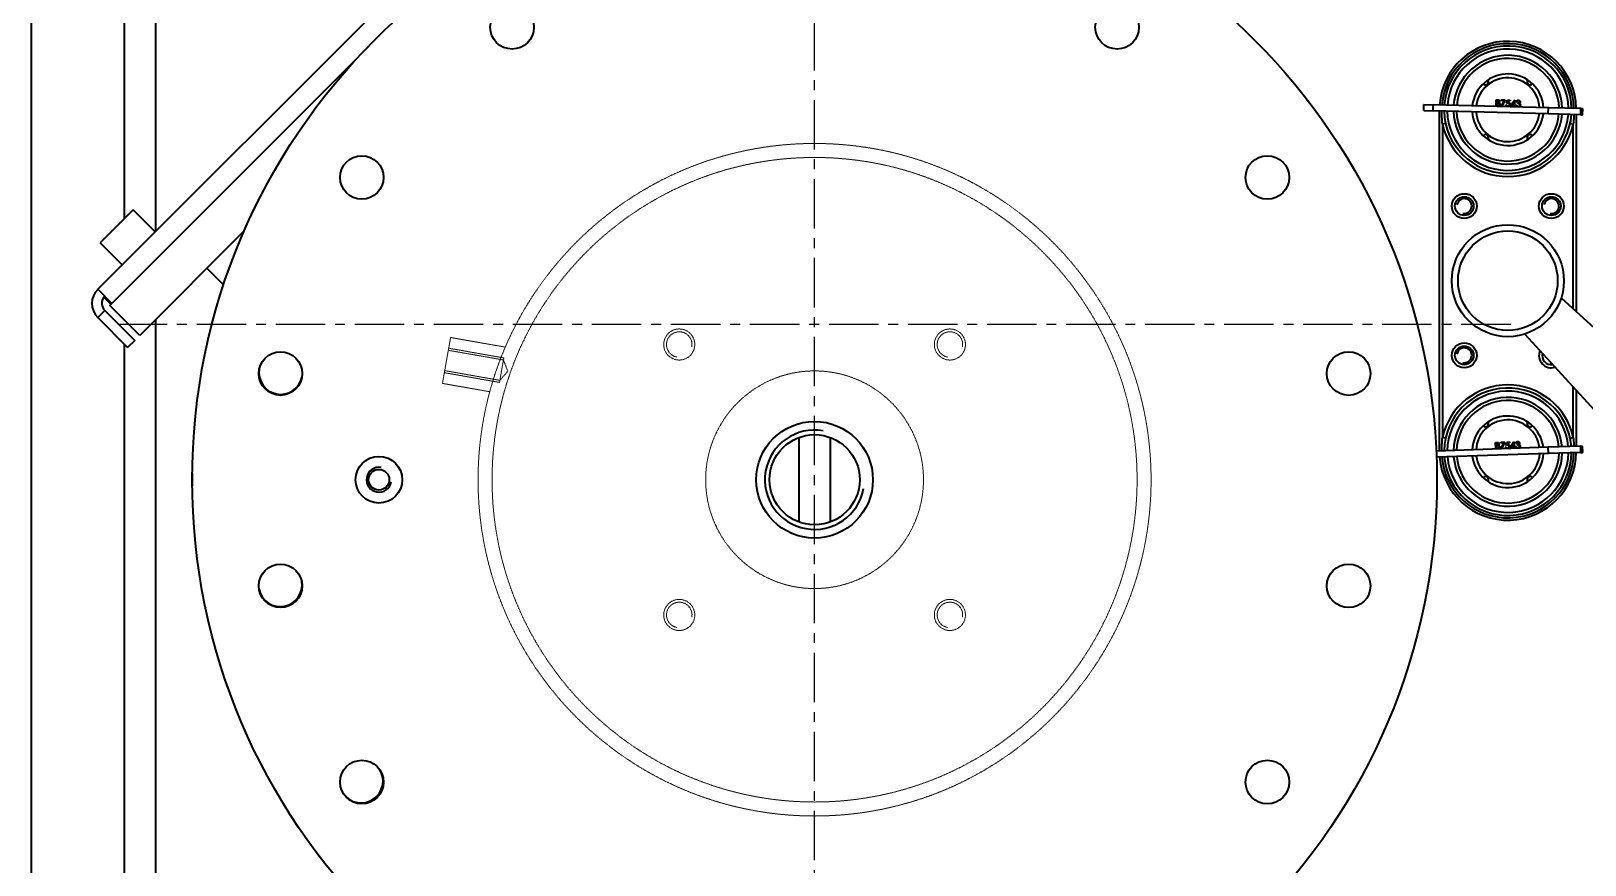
# Model space of a CAD drawing. Header units: millimetres. Extents: x 9486 to 14955, y -5687 to 1872.
# Drawn here: x 9968.2 to 10467.5, y -4843.7 to -4575.5 of the extents above; entities that cross this region are included whole.
import ezdxf

# ---------------------------------------------------------------- set-up
doc = ezdxf.new("R2010")
doc.units = ezdxf.units.MM
doc.linetypes.add('CENTER', pattern=[50.8, 31.75, -6.35, 6.35, -6.35])
doc.linetypes.add('DASHED', pattern=[0.2067, 0.1654, -0.0413])
for name, color, linetype, lineweight in [('가려진 것(ISO)', 2, 'DASHED', 18), ('가시적인 것(ISO)', 3, 'Continuous', 40), ('가시적인 좁은 것(ISO)', 3, 'Continuous', 35)]:
    doc.layers.add(name, color=color, linetype=linetype, lineweight=lineweight)

# ---------------------------------------------------------------- blocks, each defined once
blk = doc.blocks.new('A$C1B500327')
at = {"layer": '가려진 것(ISO)'}
for p, q in [((-2, 108.15), (0, 108.15)), ((0, 108.15), (2, 108.15)), ((-116.98, 45.75), (-119.59, 30.98)), ((-116.98, 45.75), (-99.39, 42.65)), ((-99.98, 38.51), (-117.71, 41.64)), ((-99.86, 39.18), (-117.59, 42.3)), ((-101.14, 31.96), (-118.86, 35.09)), ((-99.86, 39.18), (-101.25, 31.3)), ((-98.59, 34.89), (-99.98, 38.51)), ((-119.59, 30.98), (-104.38, 28.3)), ((-118.98, 34.42), (-101.25, 31.3)), ((-98.59, 34.89), (-101.14, 31.96)), ((199.99, 2), (200, 2)), ((200, 0), (200, 2)), ((200, -2), (200, 0)), ((200, -2), (199.99, -2))]:
    blk.add_line(p, q, dxfattribs=at)
for centre, radius in [((0, 0), 108.15), ((0, 0), 103.65), ((-43.49, 43.49), 5), ((43.49, 43.49), 5), ((0, 0), 35), ((-43.49, -43.49), 5), ((43.49, -43.49), 5)]:
    blk.add_circle(centre, radius, dxfattribs=at)
for centre in [(-43.49, 43.49), (43.49, 43.49), (-43.49, -43.49), (43.49, -43.49)]:
    blk.add_arc(centre, 4.1, 350, 260, dxfattribs=at)
at = {"layer": '가시적인 것(ISO)'}
for p, q in [((-230.38, 61.24), (-61.24, 230.38)), ((195.78, 118.7), (195.84, 120.7)), ((195.84, 120.7), (198.83, 120.62)), ((235.82, 119.66), (198.83, 120.62)), ((219, 120.1), (219.06, 122.22)), ((219.06, 122.22), (219.47, 122.2)), ((219.22, 121.1), (219.2, 120.31)), ((219.2, 120.31), (219.47, 120.3)), ((219.24, 121.99), (219.22, 121.31)), ((219.22, 121.31), (219.35, 121.31)), ((219.34, 121.09), (219.22, 121.1)), ((219.5, 121.99), (219.24, 121.99)), ((220.66, 120.09), (221.66, 121.93)), ((220.72, 120.05), (220.66, 120.09)), ((220.68, 121.96), (220.68, 122.17)), ((220.68, 122.17), (221.99, 122.14)), ((221.66, 121.93), (220.68, 121.96)), ((221.99, 122.14), (220.85, 120.05)), ((222.16, 120.56), (222.35, 120.55)), ((222.39, 121.07), (222.64, 122.12)), ((222.64, 122.12), (223.5, 122.1)), ((222.78, 121.9), (222.65, 121.35)), ((223.5, 121.88), (222.78, 121.9)), ((223.5, 122.1), (223.5, 121.88)), ((223.76, 120.46), (224.96, 122.12)), ((224.76, 120.44), (223.76, 120.46)), ((224.79, 121.57), (224.14, 120.67)), ((224.14, 120.67), (224.77, 120.65)), ((224.75, 119.95), (224.76, 120.44)), ((224.77, 120.65), (224.79, 121.57)), ((224.95, 120.43), (224.94, 119.94)), ((225.2, 120.43), (224.95, 120.43)), ((224.96, 122.12), (225, 122.11)), ((225, 122.11), (224.96, 120.65)), ((224.96, 120.65), (225.2, 120.64)), ((225.2, 120.64), (225.2, 120.43)), ((225.39, 120.5), (225.58, 120.5)), ((225.69, 121.55), (225.5, 121.56)), ((226, 120.98), (226.01, 121.19)), ((195.78, 118.7), (198.78, 118.62)), ((235.77, 117.66), (198.78, 118.62)), ((200.8, 9.26), (200.8, 118.57)), ((235.77, 117.66), (235.82, 119.66)), ((246.24, 117.39), (235.77, 117.66)), ((246.3, 119.39), (235.82, 119.66)), ((244.8, 117.43), (244.8, 54.09)), ((246.24, 117.39), (246.83, 117.37)), ((246.3, 119.39), (246.88, 119.37)), ((246.83, 117.37), (246.88, 119.37)), ((-218.99, 86.76), (-229.6, 76.16)), ((-211.92, 79.69), (-218.99, 86.76)), ((-183.28, 80.04), (-216.9, 46.43)), ((-222.53, 69.08), (-229.6, 76.16)), ((-195.3, 68.02), (-189.93, 62.65)), ((-230.38, 61.24), (-225.85, 56.71)), ((-228.4, 58.69), (-228.11, 58.97)), ((-226.27, 56.57), (-228.4, 58.69)), ((-226.51, 56.05), (-225.85, 56.71)), ((-216.9, 46.43), (-226.51, 56.05)), ((-226.27, 56.57), (-225.99, 56.85)), ((-226.27, 56.57), (-225.99, 56.85)), ((-226.27, 56.57), (-226.13, 56.43)), ((239.94, 58.51), (296, 7.42)), ((-228.11, 54.45), (-230.38, 52.18)), ((-230.38, 52.18), (-220.76, 42.57)), ((-228.11, 54.45), (-218.5, 44.83)), ((228.29, 46.86), (279.38, -9.2)), ((-218.5, 44.83), (-220.76, 42.57)), ((244.8, 28.74), (244.8, 10.75)), ((-5, -13.61), (-5, 13.61)), ((5, 13.61), (5, -13.61)), ((235.76, 10.44), (199.79, 9.22)), ((218.87, 11.99), (219.28, 12)), ((218.94, 9.87), (218.87, 11.99)), ((219.33, 11.78), (219.07, 11.77)), ((219.07, 11.77), (219.09, 11.1)), ((219.09, 11.1), (219.22, 11.1)), ((219.22, 10.88), (219.1, 10.88)), ((219.1, 10.88), (219.12, 10.09)), ((219.12, 10.09), (219.39, 10.1)), ((220.5, 12.04), (221.8, 12.08)), ((220.51, 11.82), (220.5, 12.04)), ((221.49, 11.86), (220.51, 11.82)), ((220.59, 9.96), (221.49, 11.86)), ((221.8, 12.08), (220.79, 9.93)), ((222.07, 10.52), (222.26, 10.53)), ((222.27, 11.04), (222.45, 12.11)), ((222.45, 12.11), (223.32, 12.14)), ((222.61, 11.89), (222.51, 11.33)), ((223.33, 11.92), (222.61, 11.89)), ((223.32, 12.14), (223.33, 11.92)), ((223.67, 10.52), (224.77, 12.24)), ((224.68, 10.55), (223.67, 10.52)), ((224.64, 11.69), (224.04, 10.75)), ((224.04, 10.75), (224.67, 10.77)), ((224.67, 10.77), (224.64, 11.69)), ((224.69, 10.06), (224.68, 10.55)), ((224.77, 12.24), (224.81, 12.24)), ((224.81, 12.24), (224.86, 10.78)), ((224.86, 10.78), (225.1, 10.78)), ((225.11, 10.57), (224.87, 10.56)), ((224.87, 10.56), (224.88, 10.07)), ((225.1, 10.78), (225.11, 10.57)), ((225.3, 10.66), (225.49, 10.66)), ((225.53, 11.72), (225.34, 11.72)), ((225.88, 11.16), (225.87, 11.38)), ((246.23, 10.79), (235.76, 10.44)), ((235.83, 8.44), (235.76, 10.44)), ((246.23, 10.79), (246.82, 10.81)), ((246.88, 8.81), (246.82, 10.81)), ((235.83, 8.44), (199.87, 7.22)), ((220.66, 9.93), (220.59, 9.96)), ((246.3, 8.8), (235.83, 8.44)), ((246.3, 8.8), (246.88, 8.81)), ((-200, 2), (-199.99, 2)), ((-200, 2), (-200, 0)), ((-200, 0), (-200, -2)), ((-199.99, -2), (-200, -2))]:
    blk.add_line(p, q, dxfattribs=at)
for centre, radius in [((0, 0), 200), ((-97.22, 145.51), 7), ((97.22, 145.51), 7), ((-145.51, 97.22), 7), ((145.51, 97.22), 7), ((208.8, 88), 4), ((208.8, 88), 3), ((236.8, 88), 4), ((236.8, 88), 3), ((222.8, 64), 18), ((-171.64, 34.14), 7), ((171.64, 34.14), 7), ((208.8, 40), 4), ((208.8, 40), 3), ((0, 0), 18.75), ((0, 0), 14.5), ((-140, 0), 7.5), ((-140, 0), 3.32), ((-171.64, -34.14), 7), ((171.64, -34.14), 7), ((-145.51, -97.22), 7), ((145.51, -97.22), 7)]:
    blk.add_circle(centre, radius, dxfattribs=at)
for centre, radius, start, end in [((222.8, 119), 22, 1.1155, 175.905), ((222.8, 119), 20.5, 1.3063, 175.7143), ((222.8, 119), 17.5, 1.7861, 175.2345), ((222.8, 119), 11.5, 3.4988, 173.5218), ((222.8, 119), 10.25, 4.109, 172.9116), ((215.63, 127.99), 1, 221.0829, 36.0991), ((229.97, 127.99), 1, 143.9009, 318.9171), ((222.8, 119), 20.5, 181.3063, 355.7143), ((222.8, 119), 17.5, 181.7861, 355.2345), ((222.8, 119), 11.5, 183.4988, 353.5218), ((222.8, 119), 10.25, 184.109, 352.9116), ((215.63, 110.01), 1, 323.9009, 138.9171), ((229.97, 110.01), 1, 41.0829, 216.0991), ((-225.85, 56.71), 6.4, 135, 225), ((-225.85, 56.71), 3.2, 142.1808, 225), ((236.8, 40), 4, 157.0787, 287.609), ((236.8, 40), 3, 166.2541, 278.4336), ((-171.57, 34.46), 7, 170.0369, 347.3559), ((222.8, 9), 20.5, 4.7354, 179.1434), ((222.8, 9), 17.5, 5.2152, 178.6636), ((222.8, 9), 11.5, 6.928, 176.9509), ((222.8, 9), 10.25, 7.5382, 176.3407), ((215.63, 17.99), 1, 221.0829, 36.0991), ((229.97, 17.99), 1, 143.9009, 318.9171), ((222.8, 9), 22, 184.5447, 359.3342), ((222.8, 9), 20.5, 184.7354, 359.1434), ((222.8, 9), 17.5, 185.2152, 358.6636), ((222.8, 9), 11.5, 186.928, 356.9509), ((222.8, 9), 10.25, 187.5382, 356.3407), ((215.63, 0.01), 1, 323.9009, 138.9171), ((229.97, 0.01), 1, 41.0829, 216.0991), ((-171.7, -33.82), 7, 192.5369, 9.8559), ((-145.69, -96.95), 7, 215.0369, 32.3559)]:
    blk.add_arc(centre, radius, start, end, dxfattribs=at)
for points, knots in [([(219.74, 121.06), (219.73, 121.06), (219.71, 121.07), (219.67, 121.07), (219.63, 121.08), (219.58, 121.08), (219.53, 121.09), (219.47, 121.09), (219.41, 121.09), (219.37, 121.09), (219.34, 121.09)], [0, 0, 0, 0, 0.079306, 0.171953, 0.277057, 0.394731, 0.526177, 0.671345, 0.829285, 1, 1, 1, 1]), ([(219.35, 121.31), (219.37, 121.31), (219.4, 121.31), (219.46, 121.31), (219.51, 121.31), (219.55, 121.32), (219.59, 121.32), (219.63, 121.33), (219.66, 121.33), (219.7, 121.35), (219.74, 121.36), (219.79, 121.39), (219.83, 121.43), (219.87, 121.47), (219.9, 121.51), (219.92, 121.56), (219.93, 121.61), (219.94, 121.65), (219.94, 121.66)], [0, 0, 0, 0, 0.072301, 0.1397, 0.202289, 0.2606, 0.31319, 0.361739, 0.405706, 0.44554, 0.518832, 0.589778, 0.658867, 0.72843, 0.797283, 0.864815, 0.931364, 1, 1, 1, 1]), ([(219.47, 122.2), (219.49, 122.2), (219.53, 122.2), (219.59, 122.2), (219.64, 122.19), (219.69, 122.18), (219.73, 122.17), (219.78, 122.16), (219.82, 122.15), (219.86, 122.13), (219.91, 122.1), (219.97, 122.06), (220.02, 122), (220.06, 121.94), (220.09, 121.88), (220.11, 121.81), (220.13, 121.74), (220.13, 121.69), (220.13, 121.66)], [0, 0, 0, 0, 0.062594, 0.121323, 0.17668, 0.228365, 0.276868, 0.321879, 0.364099, 0.403356, 0.477968, 0.550535, 0.623584, 0.698175, 0.773354, 0.847281, 0.922818, 1, 1, 1, 1]), ([(219.47, 120.3), (219.49, 120.3), (219.52, 120.3), (219.58, 120.3), (219.63, 120.31), (219.67, 120.31), (219.72, 120.31), (219.75, 120.32), (219.79, 120.33), (219.83, 120.34), (219.87, 120.36), (219.92, 120.39), (219.97, 120.43), (220, 120.47), (220.03, 120.52), (220.06, 120.57), (220.07, 120.62), (220.07, 120.65), (220.07, 120.67)], [0, 0, 0, 0, 0.072502, 0.139739, 0.201795, 0.259822, 0.312206, 0.360773, 0.40454, 0.443698, 0.516841, 0.587874, 0.657965, 0.728969, 0.799308, 0.866636, 0.933116, 1, 1, 1, 1]), ([(219.94, 121.66), (219.94, 121.68), (219.94, 121.7), (219.93, 121.73), (219.93, 121.76), (219.91, 121.79), (219.9, 121.82), (219.88, 121.85), (219.86, 121.87), (219.84, 121.9), (219.81, 121.92), (219.78, 121.93), (219.74, 121.95), (219.7, 121.96), (219.65, 121.97), (219.61, 121.98), (219.55, 121.98), (219.52, 121.99), (219.5, 121.99)], [0, 0, 0, 0, 0.057003, 0.111818, 0.164402, 0.21587, 0.266841, 0.317479, 0.369902, 0.4234, 0.479718, 0.539241, 0.602431, 0.67103, 0.744485, 0.823454, 0.90874, 1, 1, 1, 1]), ([(220.26, 120.67), (220.26, 120.65), (220.26, 120.61), (220.25, 120.55), (220.24, 120.49), (220.21, 120.44), (220.19, 120.38), (220.15, 120.33), (220.11, 120.29), (220.07, 120.24), (220.02, 120.21), (219.97, 120.17), (219.91, 120.14), (219.85, 120.12), (219.79, 120.1), (219.72, 120.09), (219.65, 120.08), (219.6, 120.08), (219.57, 120.08)], [0, 0, 0, 0, 0.06116, 0.120335, 0.17818, 0.235235, 0.292683, 0.351186, 0.410457, 0.47172, 0.533761, 0.595739, 0.657888, 0.721295, 0.786823, 0.854686, 0.925478, 1, 1, 1, 1]), ([(220.07, 120.67), (220.07, 120.68), (220.07, 120.71), (220.07, 120.74), (220.06, 120.77), (220.06, 120.8), (220.04, 120.83), (220.03, 120.86), (220.01, 120.89), (219.98, 120.92), (219.94, 120.96), (219.88, 121), (219.81, 121.04), (219.76, 121.05), (219.74, 121.06)], [0, 0, 0, 0, 0.060287, 0.119602, 0.177503, 0.235143, 0.292133, 0.350871, 0.410098, 0.470732, 0.594829, 0.722579, 0.856691, 1, 1, 1, 1]), ([(220.13, 121.66), (220.13, 121.64), (220.12, 121.59), (220.11, 121.53), (220.09, 121.46), (220.06, 121.4), (220.02, 121.35), (219.98, 121.3), (219.93, 121.25), (219.89, 121.23), (219.87, 121.22)], [0, 0, 0, 0, 0.130569, 0.256581, 0.380552, 0.503623, 0.625739, 0.747549, 0.871766, 1, 1, 1, 1]), ([(219.87, 121.22), (219.9, 121.21), (219.94, 121.19), (220, 121.16), (220.06, 121.12), (220.1, 121.08), (220.14, 121.04), (220.17, 121), (220.2, 120.95), (220.23, 120.9), (220.24, 120.84), (220.26, 120.79), (220.26, 120.73), (220.26, 120.69), (220.26, 120.67)], [0, 0, 0, 0, 0.106057, 0.202914, 0.2903, 0.370223, 0.446384, 0.521397, 0.598291, 0.676142, 0.755529, 0.834887, 0.916646, 1, 1, 1, 1]), ([(222.53, 120.01), (222.52, 120.01), (222.49, 120.02), (222.45, 120.05), (222.41, 120.08), (222.36, 120.12), (222.32, 120.17), (222.28, 120.21), (222.25, 120.26), (222.22, 120.32), (222.2, 120.37), (222.18, 120.43), (222.17, 120.5), (222.16, 120.54), (222.16, 120.56)], [0.2851124, 0.2851124, 0.2851124, 0.2851124, 0.3106372, 0.3707664, 0.4316147, 0.493523, 0.5558835, 0.6173424, 0.678668, 0.7407114, 0.8029854, 0.8668026, 0.9323472, 1, 1, 1, 1]), ([(222.35, 120.55), (222.36, 120.53), (222.36, 120.5), (222.38, 120.44), (222.41, 120.39), (222.43, 120.35), (222.47, 120.31), (222.5, 120.27), (222.55, 120.24), (222.59, 120.22), (222.65, 120.19), (222.7, 120.18), (222.75, 120.17), (222.79, 120.16), (222.81, 120.16)], [0, 0, 0, 0, 0.094687, 0.181994, 0.264377, 0.34218, 0.418618, 0.496509, 0.577369, 0.661511, 0.746733, 0.831258, 0.915206, 1, 1, 1, 1]), ([(222.86, 121.17), (222.84, 121.17), (222.81, 121.17), (222.76, 121.16), (222.7, 121.16), (222.65, 121.14), (222.59, 121.13), (222.52, 121.11), (222.46, 121.09), (222.41, 121.08), (222.39, 121.07)], [0, 0, 0, 0, 0.102203, 0.211023, 0.3251, 0.446502, 0.573788, 0.708901, 0.850358, 1, 1, 1, 1]), ([(222.65, 121.35), (222.67, 121.35), (222.72, 121.36), (222.78, 121.38), (222.84, 121.38), (222.88, 121.38), (222.9, 121.38)], [0, 0, 0, 0, 0.275068, 0.532901, 0.773973, 1, 1, 1, 1]), ([(222.81, 120.16), (222.83, 120.16), (222.86, 120.16), (222.92, 120.17), (222.97, 120.18), (223.01, 120.2), (223.06, 120.22), (223.11, 120.24), (223.15, 120.27), (223.19, 120.31), (223.23, 120.34), (223.26, 120.39), (223.29, 120.43), (223.32, 120.48), (223.33, 120.52), (223.35, 120.58), (223.36, 120.63), (223.36, 120.67), (223.36, 120.69)], [0, 0, 0, 0, 0.064207, 0.126425, 0.18768, 0.248216, 0.308305, 0.369661, 0.431699, 0.495947, 0.559758, 0.622295, 0.683911, 0.745092, 0.80674, 0.869087, 0.93329, 1, 1, 1, 1]), ([(223.36, 120.69), (223.36, 120.7), (223.36, 120.74), (223.35, 120.78), (223.34, 120.83), (223.33, 120.87), (223.31, 120.92), (223.29, 120.96), (223.26, 120.99), (223.23, 121.03), (223.19, 121.06), (223.16, 121.09), (223.11, 121.11), (223.07, 121.13), (223.02, 121.14), (222.97, 121.16), (222.92, 121.16), (222.88, 121.17), (222.86, 121.17)], [0, 0, 0, 0, 0.065351, 0.127916, 0.18836, 0.247216, 0.30563, 0.36377, 0.422661, 0.482687, 0.5433, 0.604118, 0.664965, 0.727413, 0.791468, 0.858055, 0.927037, 1, 1, 1, 1]), ([(222.9, 121.38), (222.93, 121.38), (222.97, 121.38), (223.04, 121.37), (223.1, 121.35), (223.16, 121.33), (223.22, 121.3), (223.28, 121.26), (223.33, 121.22), (223.37, 121.18), (223.42, 121.12), (223.45, 121.07), (223.49, 121.01), (223.51, 120.95), (223.53, 120.89), (223.54, 120.82), (223.55, 120.75), (223.55, 120.7), (223.55, 120.67)], [0, 0, 0, 0, 0.065808, 0.129394, 0.190894, 0.251281, 0.310815, 0.370371, 0.430768, 0.492881, 0.555104, 0.616067, 0.677256, 0.73826, 0.800762, 0.864778, 0.931045, 1, 1, 1, 1]), ([(223.55, 120.67), (223.55, 120.66), (223.55, 120.62), (223.54, 120.57), (223.53, 120.52), (223.52, 120.47), (223.51, 120.43), (223.49, 120.38), (223.47, 120.33), (223.44, 120.29), (223.42, 120.25), (223.39, 120.21), (223.36, 120.17), (223.33, 120.14), (223.29, 120.11), (223.25, 120.08), (223.22, 120.05), (223.17, 120.03), (223.13, 120.01), (223.11, 120), (223.09, 119.99)], [0, 0, 0, 0, 0.0440145, 0.0874341, 0.1301184, 0.1725537, 0.2145548, 0.2562981, 0.2984382, 0.340849, 0.3827152, 0.423924, 0.4642462, 0.5040737, 0.5438619, 0.5835667, 0.6230943, 0.6632291, 0.7035513, 0.7399994, 0.7399994, 0.7399994, 0.7399994]), ([(225.79, 119.92), (225.78, 119.93), (225.76, 119.94), (225.72, 119.96), (225.67, 119.99), (225.62, 120.03), (225.58, 120.07), (225.54, 120.12), (225.5, 120.17), (225.47, 120.23), (225.44, 120.29), (225.42, 120.36), (225.4, 120.43), (225.4, 120.48), (225.39, 120.5)], [0.2898514, 0.2898514, 0.2898514, 0.2898514, 0.3085484, 0.366398, 0.4245422, 0.48317, 0.5422434, 0.6017394, 0.662506, 0.7248555, 0.7891278, 0.8563464, 0.9262952, 1, 1, 1, 1]), ([(225.5, 121.56), (225.51, 121.58), (225.52, 121.62), (225.54, 121.68), (225.56, 121.74), (225.59, 121.79), (225.62, 121.84), (225.66, 121.88), (225.7, 121.92), (225.74, 121.96), (225.78, 121.99), (225.83, 122.01), (225.88, 122.04), (225.93, 122.06), (225.98, 122.07), (226.03, 122.08), (226.09, 122.09), (226.12, 122.09), (226.14, 122.09)], [0, 0, 0, 0, 0.072625, 0.141977, 0.208985, 0.273957, 0.336889, 0.398745, 0.460116, 0.520825, 0.580994, 0.640152, 0.698622, 0.757271, 0.816427, 0.876254, 0.937165, 1, 1, 1, 1]), ([(225.58, 120.5), (225.59, 120.48), (225.59, 120.45), (225.61, 120.4), (225.63, 120.36), (225.65, 120.32), (225.67, 120.29), (225.69, 120.26), (225.71, 120.23), (225.73, 120.21), (225.74, 120.2)], [0, 0, 0, 0, 0.14977, 0.291316, 0.425966, 0.55216, 0.671527, 0.786122, 0.895325, 1, 1, 1, 1]), ([(226.14, 121.87), (226.12, 121.87), (226.07, 121.87), (226, 121.85), (225.94, 121.83), (225.89, 121.81), (225.85, 121.78), (225.83, 121.76), (225.8, 121.73), (225.78, 121.7), (225.75, 121.67), (225.73, 121.63), (225.71, 121.6), (225.7, 121.57), (225.69, 121.55)], [0, 0, 0, 0, 0.122712, 0.239685, 0.351816, 0.463766, 0.520818, 0.579448, 0.640604, 0.705298, 0.773634, 0.844669, 0.920057, 1, 1, 1, 1]), ([(225.74, 120.2), (225.75, 120.19), (225.77, 120.17), (225.81, 120.15), (225.85, 120.13), (225.89, 120.11), (225.94, 120.1), (225.99, 120.09), (226.04, 120.08), (226.07, 120.08), (226.09, 120.08)], [0, 0, 0, 0, 0.1182713, 0.2361775, 0.3556629, 0.4759042, 0.6001273, 0.7286081, 0.8613135, 1, 1, 1, 1]), ([(226.64, 120.51), (226.64, 120.53), (226.64, 120.57), (226.63, 120.63), (226.6, 120.68), (226.57, 120.74), (226.53, 120.79), (226.49, 120.83), (226.44, 120.87), (226.39, 120.9), (226.35, 120.91), (226.31, 120.93), (226.27, 120.94), (226.22, 120.95), (226.17, 120.96), (226.12, 120.96), (226.06, 120.97), (226.02, 120.97), (226, 120.98)], [0, 0, 0, 0, 0.0669092, 0.1334854, 0.2010351, 0.2712343, 0.34288, 0.4138361, 0.4859766, 0.5602296, 0.5998842, 0.6440548, 0.6918919, 0.7446875, 0.8014918, 0.8628577, 0.9293284, 1, 1, 1, 1]), ([(226.01, 121.19), (226.03, 121.19), (226.08, 121.19), (226.16, 121.2), (226.23, 121.21), (226.3, 121.23), (226.36, 121.26), (226.41, 121.29), (226.46, 121.32), (226.49, 121.36), (226.52, 121.4), (226.54, 121.44), (226.55, 121.48), (226.56, 121.51), (226.56, 121.53)], [0, 0, 0, 0, 0.110166, 0.215787, 0.318027, 0.417574, 0.51165, 0.596162, 0.672935, 0.74367, 0.810677, 0.874059, 0.936696, 1, 1, 1, 1]), ([(226.09, 120.08), (226.11, 120.08), (226.15, 120.08), (226.2, 120.08), (226.26, 120.09), (226.31, 120.1), (226.36, 120.12), (226.4, 120.14), (226.44, 120.17), (226.48, 120.2), (226.52, 120.23), (226.55, 120.27), (226.58, 120.31), (226.6, 120.34), (226.62, 120.38), (226.63, 120.42), (226.64, 120.47), (226.64, 120.5), (226.64, 120.51)], [0, 0, 0, 0, 0.076072, 0.148752, 0.218403, 0.28576, 0.350598, 0.414964, 0.478069, 0.541761, 0.60435, 0.664075, 0.721464, 0.777587, 0.832644, 0.887844, 0.94346, 1, 1, 1, 1]), ([(226.14, 122.09), (226.17, 122.08), (226.23, 122.08), (226.31, 122.06), (226.38, 122.04), (226.46, 122), (226.52, 121.96), (226.58, 121.91), (226.63, 121.85), (226.68, 121.79), (226.71, 121.73), (226.73, 121.66), (226.75, 121.59), (226.75, 121.54), (226.75, 121.52)], [0, 0, 0, 0, 0.0902542, 0.1785398, 0.266093, 0.354631, 0.4418862, 0.5257469, 0.6081136, 0.6901973, 0.7708215, 0.8483262, 0.9240117, 1, 1, 1, 1]), ([(226.56, 121.53), (226.56, 121.54), (226.56, 121.56), (226.55, 121.59), (226.54, 121.62), (226.53, 121.65), (226.51, 121.68), (226.49, 121.71), (226.47, 121.74), (226.44, 121.76), (226.41, 121.79), (226.38, 121.81), (226.35, 121.82), (226.31, 121.84), (226.27, 121.85), (226.23, 121.86), (226.19, 121.87), (226.16, 121.87), (226.14, 121.87)], [0, 0, 0, 0, 0.055275, 0.109966, 0.163247, 0.218076, 0.273301, 0.330909, 0.390995, 0.454176, 0.518862, 0.583311, 0.648517, 0.715031, 0.782502, 0.852323, 0.924928, 1, 1, 1, 1]), ([(226.83, 120.52), (226.83, 120.49), (226.82, 120.44), (226.8, 120.35), (226.77, 120.26), (226.73, 120.18), (226.67, 120.11), (226.61, 120.04), (226.54, 119.99), (226.46, 119.94), (226.41, 119.92), (226.38, 119.91)], [0, 0, 0, 0, 0.0796483, 0.1589217, 0.2396195, 0.3226094, 0.4060346, 0.4876021, 0.5696846, 0.6530361, 0.7268773, 0.7268773, 0.7268773, 0.7268773]), ([(226.75, 121.52), (226.75, 121.5), (226.74, 121.45), (226.73, 121.39), (226.71, 121.33), (226.68, 121.27), (226.64, 121.22), (226.6, 121.17), (226.55, 121.13), (226.51, 121.1), (226.49, 121.09)], [0, 0, 0, 0, 0.128068, 0.250608, 0.37063, 0.490072, 0.610375, 0.734313, 0.863217, 1, 1, 1, 1]), ([(226.49, 121.09), (226.51, 121.08), (226.56, 121.06), (226.61, 121.01), (226.67, 120.96), (226.7, 120.92), (226.71, 120.9)], [0, 0, 0, 0, 0.25388, 0.503009, 0.750291, 1, 1, 1, 1]), ([(226.71, 120.9), (226.72, 120.89), (226.74, 120.86), (226.77, 120.82), (226.79, 120.77), (226.8, 120.72), (226.82, 120.68), (226.83, 120.63), (226.83, 120.58), (226.83, 120.54), (226.83, 120.52)], [0, 0, 0, 0, 0.128136, 0.254173, 0.378112, 0.501712, 0.623986, 0.747096, 0.872875, 1, 1, 1, 1]), ([(219.22, 11.1), (219.24, 11.1), (219.27, 11.1), (219.32, 11.11), (219.37, 11.11), (219.42, 11.12), (219.46, 11.12), (219.49, 11.13), (219.53, 11.14), (219.57, 11.16), (219.61, 11.18), (219.65, 11.21), (219.69, 11.25), (219.73, 11.29), (219.75, 11.33), (219.77, 11.38), (219.78, 11.43), (219.78, 11.47), (219.78, 11.49)], [0, 0, 0, 0, 0.072301, 0.1397, 0.202289, 0.2606, 0.31319, 0.361739, 0.405706, 0.44554, 0.518832, 0.589778, 0.658867, 0.72843, 0.797283, 0.864815, 0.931364, 1, 1, 1, 1]), ([(219.62, 10.87), (219.61, 10.87), (219.59, 10.88), (219.55, 10.88), (219.51, 10.88), (219.46, 10.89), (219.41, 10.89), (219.35, 10.89), (219.29, 10.89), (219.25, 10.88), (219.22, 10.88)], [0, 0, 0, 0, 0.079306, 0.171953, 0.277057, 0.394731, 0.526177, 0.671345, 0.829285, 1, 1, 1, 1]), ([(219.28, 12), (219.3, 12), (219.34, 12), (219.4, 12), (219.45, 12), (219.5, 11.99), (219.55, 11.99), (219.59, 11.98), (219.63, 11.97), (219.68, 11.95), (219.73, 11.92), (219.79, 11.88), (219.84, 11.83), (219.89, 11.77), (219.92, 11.71), (219.95, 11.64), (219.97, 11.57), (219.97, 11.52), (219.97, 11.5)], [0, 0, 0, 0, 0.062594, 0.121323, 0.17668, 0.228365, 0.276868, 0.321879, 0.364099, 0.403356, 0.477968, 0.550535, 0.623584, 0.698175, 0.773354, 0.847281, 0.922818, 1, 1, 1, 1]), ([(219.78, 11.49), (219.78, 11.5), (219.78, 11.52), (219.77, 11.56), (219.77, 11.59), (219.75, 11.62), (219.74, 11.64), (219.72, 11.67), (219.69, 11.69), (219.67, 11.71), (219.64, 11.73), (219.61, 11.75), (219.57, 11.76), (219.53, 11.77), (219.48, 11.78), (219.43, 11.78), (219.38, 11.78), (219.34, 11.78), (219.33, 11.78)], [0, 0, 0, 0, 0.057003, 0.111818, 0.164402, 0.21587, 0.266841, 0.317479, 0.369902, 0.4234, 0.479718, 0.539241, 0.602431, 0.67103, 0.744485, 0.823454, 0.90874, 1, 1, 1, 1]), ([(219.39, 10.1), (219.41, 10.1), (219.45, 10.11), (219.51, 10.11), (219.56, 10.11), (219.6, 10.12), (219.64, 10.13), (219.68, 10.14), (219.71, 10.15), (219.75, 10.16), (219.8, 10.18), (219.84, 10.22), (219.88, 10.26), (219.92, 10.3), (219.95, 10.35), (219.97, 10.4), (219.98, 10.45), (219.98, 10.49), (219.98, 10.51)], [0, 0, 0, 0, 0.072502, 0.139739, 0.201795, 0.259822, 0.312206, 0.360773, 0.40454, 0.443698, 0.516841, 0.587874, 0.657965, 0.728969, 0.799308, 0.866636, 0.933116, 1, 1, 1, 1]), ([(220.17, 10.51), (220.17, 10.49), (220.17, 10.45), (220.16, 10.39), (220.15, 10.33), (220.13, 10.28), (220.11, 10.23), (220.08, 10.17), (220.04, 10.13), (220, 10.08), (219.95, 10.04), (219.9, 10), (219.85, 9.97), (219.79, 9.94), (219.73, 9.92), (219.66, 9.9), (219.59, 9.89), (219.54, 9.89), (219.51, 9.89)], [0, 0, 0, 0, 0.06116, 0.120335, 0.17818, 0.235235, 0.292683, 0.351186, 0.410457, 0.47172, 0.533761, 0.595739, 0.657888, 0.721295, 0.786823, 0.854686, 0.925478, 1, 1, 1, 1]), ([(219.98, 10.51), (219.98, 10.52), (219.98, 10.54), (219.97, 10.57), (219.96, 10.6), (219.95, 10.63), (219.94, 10.66), (219.92, 10.69), (219.9, 10.72), (219.87, 10.75), (219.83, 10.79), (219.77, 10.83), (219.7, 10.85), (219.65, 10.87), (219.62, 10.87)], [0, 0, 0, 0, 0.060287, 0.119602, 0.177503, 0.235143, 0.292133, 0.350871, 0.410098, 0.470732, 0.594829, 0.722579, 0.856691, 1, 1, 1, 1]), ([(219.97, 11.5), (219.97, 11.47), (219.97, 11.43), (219.96, 11.36), (219.95, 11.3), (219.92, 11.24), (219.89, 11.18), (219.85, 11.13), (219.8, 11.08), (219.76, 11.05), (219.74, 11.04)], [0, 0, 0, 0, 0.130569, 0.256581, 0.380552, 0.503623, 0.625739, 0.747549, 0.871766, 1, 1, 1, 1]), ([(219.74, 11.04), (219.77, 11.03), (219.81, 11.02), (219.88, 10.99), (219.93, 10.95), (219.98, 10.92), (220.02, 10.88), (220.06, 10.84), (220.09, 10.79), (220.12, 10.74), (220.14, 10.69), (220.16, 10.63), (220.17, 10.57), (220.17, 10.53), (220.17, 10.51)], [0, 0, 0, 0, 0.106057, 0.202914, 0.2903, 0.370223, 0.446384, 0.521397, 0.598291, 0.676142, 0.755529, 0.834887, 0.916646, 1, 1, 1, 1]), ([(222.47, 9.99), (222.46, 9.99), (222.43, 10), (222.39, 10.03), (222.34, 10.06), (222.29, 10.09), (222.25, 10.14), (222.21, 10.18), (222.18, 10.23), (222.15, 10.28), (222.12, 10.34), (222.1, 10.39), (222.08, 10.46), (222.07, 10.5), (222.07, 10.52)], [0.2851124, 0.2851124, 0.2851124, 0.2851124, 0.3106372, 0.3707664, 0.4316147, 0.493523, 0.5558835, 0.6173424, 0.678668, 0.7407114, 0.8029854, 0.8668026, 0.9323472, 1, 1, 1, 1]), ([(222.26, 10.53), (222.26, 10.51), (222.28, 10.47), (222.3, 10.41), (222.32, 10.37), (222.35, 10.32), (222.39, 10.29), (222.43, 10.25), (222.47, 10.23), (222.52, 10.2), (222.57, 10.18), (222.63, 10.17), (222.68, 10.16), (222.72, 10.16), (222.74, 10.16)], [0, 0, 0, 0, 0.094687, 0.181994, 0.264377, 0.34218, 0.418618, 0.496509, 0.577369, 0.661511, 0.746733, 0.831258, 0.915206, 1, 1, 1, 1]), ([(222.73, 11.17), (222.72, 11.16), (222.68, 11.16), (222.63, 11.16), (222.58, 11.15), (222.52, 11.13), (222.46, 11.11), (222.4, 11.09), (222.33, 11.07), (222.29, 11.05), (222.27, 11.04)], [0, 0, 0, 0, 0.102203, 0.211023, 0.3251, 0.446502, 0.573788, 0.708901, 0.850358, 1, 1, 1, 1]), ([(222.51, 11.33), (222.53, 11.34), (222.58, 11.35), (222.64, 11.37), (222.7, 11.38), (222.74, 11.38), (222.76, 11.38)], [0, 0, 0, 0, 0.275068, 0.532901, 0.773973, 1, 1, 1, 1]), ([(223.26, 10.72), (223.26, 10.73), (223.25, 10.77), (223.25, 10.81), (223.23, 10.86), (223.22, 10.9), (223.2, 10.94), (223.17, 10.98), (223.14, 11.02), (223.11, 11.05), (223.07, 11.08), (223.03, 11.1), (222.99, 11.12), (222.94, 11.14), (222.89, 11.15), (222.84, 11.16), (222.79, 11.17), (222.75, 11.17), (222.73, 11.17)], [0, 0, 0, 0, 0.065351, 0.127916, 0.18836, 0.247216, 0.30563, 0.36377, 0.422661, 0.482687, 0.5433, 0.604118, 0.664965, 0.727413, 0.791468, 0.858055, 0.927037, 1, 1, 1, 1]), ([(222.74, 10.16), (222.76, 10.16), (222.79, 10.16), (222.84, 10.17), (222.9, 10.19), (222.94, 10.21), (222.99, 10.23), (223.03, 10.26), (223.07, 10.29), (223.11, 10.33), (223.15, 10.37), (223.18, 10.41), (223.21, 10.46), (223.23, 10.5), (223.24, 10.55), (223.25, 10.61), (223.26, 10.66), (223.26, 10.7), (223.26, 10.72)], [0, 0, 0, 0, 0.064207, 0.126425, 0.18768, 0.248216, 0.308305, 0.369661, 0.431699, 0.495947, 0.559758, 0.622295, 0.683911, 0.745092, 0.80674, 0.869087, 0.93329, 1, 1, 1, 1]), ([(222.76, 11.38), (222.78, 11.38), (222.83, 11.38), (222.9, 11.38), (222.96, 11.36), (223.02, 11.35), (223.08, 11.32), (223.14, 11.29), (223.19, 11.25), (223.24, 11.21), (223.29, 11.16), (223.33, 11.11), (223.36, 11.05), (223.39, 10.99), (223.42, 10.93), (223.43, 10.86), (223.44, 10.79), (223.45, 10.74), (223.45, 10.71)], [0, 0, 0, 0, 0.065808, 0.129394, 0.190894, 0.251281, 0.310815, 0.370371, 0.430768, 0.492881, 0.555104, 0.616067, 0.677256, 0.73826, 0.800762, 0.864778, 0.931045, 1, 1, 1, 1]), ([(223.45, 10.71), (223.45, 10.7), (223.45, 10.66), (223.45, 10.61), (223.44, 10.56), (223.43, 10.51), (223.42, 10.46), (223.4, 10.42), (223.39, 10.37), (223.36, 10.33), (223.34, 10.28), (223.32, 10.24), (223.29, 10.2), (223.26, 10.17), (223.22, 10.14), (223.19, 10.1), (223.15, 10.08), (223.11, 10.05), (223.07, 10.03), (223.05, 10.01), (223.03, 10.01)], [0, 0, 0, 0, 0.0440145, 0.0874341, 0.1301184, 0.1725537, 0.2145548, 0.2562981, 0.2984382, 0.340849, 0.3827152, 0.423924, 0.4642462, 0.5040737, 0.5438619, 0.5835667, 0.6230943, 0.6632291, 0.7035513, 0.7399994, 0.7399994, 0.7399994, 0.7399994]), ([(225.73, 10.1), (225.72, 10.1), (225.7, 10.11), (225.65, 10.13), (225.6, 10.16), (225.55, 10.2), (225.51, 10.24), (225.47, 10.28), (225.43, 10.33), (225.39, 10.39), (225.36, 10.45), (225.34, 10.51), (225.31, 10.58), (225.3, 10.63), (225.3, 10.66)], [0.2898514, 0.2898514, 0.2898514, 0.2898514, 0.3085484, 0.366398, 0.4245422, 0.48317, 0.5422434, 0.6017394, 0.662506, 0.7248555, 0.7891278, 0.8563464, 0.9262952, 1, 1, 1, 1]), ([(225.34, 11.72), (225.35, 11.74), (225.35, 11.78), (225.37, 11.84), (225.39, 11.9), (225.42, 11.95), (225.45, 12), (225.48, 12.04), (225.52, 12.09), (225.56, 12.13), (225.6, 12.16), (225.64, 12.19), (225.69, 12.22), (225.74, 12.24), (225.79, 12.25), (225.84, 12.27), (225.9, 12.28), (225.93, 12.28), (225.95, 12.28)], [0, 0, 0, 0, 0.072625, 0.141977, 0.208985, 0.273957, 0.336889, 0.398745, 0.460116, 0.520825, 0.580994, 0.640152, 0.698622, 0.757271, 0.816427, 0.876254, 0.937165, 1, 1, 1, 1]), ([(225.49, 10.66), (225.49, 10.65), (225.5, 10.61), (225.52, 10.57), (225.54, 10.53), (225.56, 10.49), (225.58, 10.46), (225.61, 10.43), (225.63, 10.4), (225.65, 10.38), (225.66, 10.37)], [0, 0, 0, 0, 0.14977, 0.291316, 0.425966, 0.55216, 0.671527, 0.786122, 0.895325, 1, 1, 1, 1]), ([(225.96, 12.06), (225.94, 12.06), (225.89, 12.06), (225.82, 12.04), (225.76, 12.02), (225.72, 11.99), (225.68, 11.96), (225.66, 11.93), (225.63, 11.91), (225.61, 11.88), (225.59, 11.84), (225.57, 11.81), (225.55, 11.77), (225.54, 11.74), (225.53, 11.72)], [0, 0, 0, 0, 0.122712, 0.239685, 0.351816, 0.463766, 0.520818, 0.579448, 0.640604, 0.705298, 0.773634, 0.844669, 0.920057, 1, 1, 1, 1]), ([(225.66, 10.37), (225.67, 10.37), (225.7, 10.35), (225.74, 10.33), (225.78, 10.31), (225.82, 10.29), (225.87, 10.28), (225.92, 10.28), (225.97, 10.27), (226, 10.27), (226.02, 10.27)], [0, 0, 0, 0, 0.1182713, 0.2361775, 0.3556629, 0.4759042, 0.6001273, 0.7286081, 0.8613135, 1, 1, 1, 1]), ([(225.87, 11.38), (225.9, 11.38), (225.95, 11.38), (226.02, 11.4), (226.09, 11.41), (226.16, 11.44), (226.22, 11.47), (226.27, 11.5), (226.31, 11.53), (226.35, 11.57), (226.37, 11.61), (226.39, 11.66), (226.4, 11.7), (226.4, 11.73), (226.4, 11.75)], [0, 0, 0, 0, 0.110166, 0.215787, 0.318027, 0.417574, 0.51165, 0.596162, 0.672935, 0.74367, 0.810677, 0.874059, 0.936696, 1, 1, 1, 1]), ([(226.54, 10.74), (226.54, 10.76), (226.54, 10.8), (226.52, 10.85), (226.5, 10.91), (226.46, 10.96), (226.42, 11.01), (226.37, 11.05), (226.32, 11.08), (226.27, 11.11), (226.23, 11.12), (226.19, 11.13), (226.15, 11.14), (226.1, 11.15), (226.05, 11.15), (226, 11.16), (225.94, 11.16), (225.9, 11.16), (225.88, 11.16)], [0, 0, 0, 0, 0.0669092, 0.1334854, 0.2010351, 0.2712343, 0.34288, 0.4138361, 0.4859766, 0.5602296, 0.5998842, 0.6440548, 0.6918919, 0.7446875, 0.8014918, 0.8628577, 0.9293284, 1, 1, 1, 1]), ([(225.95, 12.28), (225.98, 12.28), (226.04, 12.28), (226.12, 12.27), (226.19, 12.25), (226.27, 12.22), (226.34, 12.18), (226.4, 12.13), (226.46, 12.08), (226.5, 12.02), (226.54, 11.95), (226.57, 11.89), (226.58, 11.82), (226.59, 11.77), (226.59, 11.75)], [0, 0, 0, 0, 0.0902542, 0.1785398, 0.266093, 0.354631, 0.4418862, 0.5257469, 0.6081136, 0.6901973, 0.7708215, 0.8483262, 0.9240117, 1, 1, 1, 1]), ([(226.4, 11.75), (226.4, 11.76), (226.4, 11.78), (226.39, 11.81), (226.38, 11.84), (226.37, 11.87), (226.35, 11.9), (226.33, 11.93), (226.3, 11.95), (226.27, 11.97), (226.24, 12), (226.21, 12.02), (226.17, 12.03), (226.13, 12.04), (226.09, 12.05), (226.05, 12.06), (226.01, 12.06), (225.98, 12.06), (225.96, 12.06)], [0, 0, 0, 0, 0.055275, 0.109966, 0.163247, 0.218076, 0.273301, 0.330909, 0.390995, 0.454176, 0.518862, 0.583311, 0.648517, 0.715031, 0.782502, 0.852323, 0.924928, 1, 1, 1, 1]), ([(226.02, 10.27), (226.04, 10.27), (226.08, 10.28), (226.13, 10.28), (226.19, 10.3), (226.24, 10.31), (226.28, 10.33), (226.33, 10.36), (226.37, 10.39), (226.41, 10.42), (226.44, 10.45), (226.47, 10.49), (226.49, 10.53), (226.51, 10.57), (226.53, 10.61), (226.54, 10.65), (226.54, 10.69), (226.54, 10.72), (226.54, 10.74)], [0, 0, 0, 0, 0.076072, 0.148752, 0.218403, 0.28576, 0.350598, 0.414964, 0.478069, 0.541761, 0.60435, 0.664075, 0.721464, 0.777587, 0.832644, 0.887844, 0.94346, 1, 1, 1, 1]), ([(226.73, 10.76), (226.73, 10.73), (226.73, 10.67), (226.72, 10.59), (226.69, 10.5), (226.65, 10.42), (226.6, 10.34), (226.54, 10.27), (226.47, 10.21), (226.4, 10.16), (226.34, 10.13), (226.32, 10.12)], [0, 0, 0, 0, 0.0796483, 0.1589217, 0.2396195, 0.3226094, 0.4060346, 0.4876021, 0.5696846, 0.6530361, 0.7268773, 0.7268773, 0.7268773, 0.7268773]), ([(226.59, 11.75), (226.59, 11.73), (226.59, 11.68), (226.58, 11.62), (226.56, 11.56), (226.54, 11.5), (226.5, 11.45), (226.46, 11.4), (226.41, 11.35), (226.38, 11.32), (226.36, 11.31)], [0, 0, 0, 0, 0.128068, 0.250608, 0.37063, 0.490072, 0.610375, 0.734313, 0.863217, 1, 1, 1, 1]), ([(226.36, 11.31), (226.38, 11.3), (226.43, 11.28), (226.49, 11.24), (226.54, 11.19), (226.58, 11.15), (226.59, 11.13)], [0, 0, 0, 0, 0.25388, 0.503009, 0.750291, 1, 1, 1, 1]), ([(226.59, 11.13), (226.6, 11.12), (226.62, 11.09), (226.65, 11.05), (226.68, 11.01), (226.69, 10.96), (226.71, 10.91), (226.72, 10.86), (226.73, 10.81), (226.73, 10.78), (226.73, 10.76)], [0, 0, 0, 0, 0.128136, 0.254173, 0.378112, 0.501712, 0.623986, 0.747096, 0.872875, 1, 1, 1, 1])]:
    blk.add_open_spline(points, degree=3, knots=knots, dxfattribs=at)
at = {"layer": '가시적인 좁은 것(ISO)'}
for p, q in [((-147.6, 134.96), (-225.85, 56.71)), ((198.78, 118.62), (198.83, 120.62)), ((246.24, 117.39), (246.3, 119.39)), ((202.78, 114.6), (201.8, 114.39)), ((201.8, 114.39), (201.8, 13.61)), ((242.82, 114.6), (243.8, 114.39)), ((243.8, 55), (243.8, 114.39)), ((243.8, 13.61), (243.8, 29.83)), ((202.78, 13.4), (201.8, 13.61)), ((242.82, 13.4), (243.8, 13.61)), ((246.3, 8.8), (246.23, 10.79))]:
    blk.add_line(p, q, dxfattribs=at)
blk.add_circle((222.8, 64), 16, dxfattribs=at)
for centre, radius, start, end in [((222.8, 119), 21.25, 1.2076, 175.813), ((222.8, 119), 19.5, 1.4498, 175.5708), ((222.8, 119), 16.5, 1.9849, 175.0357), ((222.8, 119), 19.5, 181.4498, 355.5708), ((222.8, 119), 16.5, 181.9849, 355.0357), ((222.8, 119), 21.5, 192.3808, 347.6192), ((208.8, 88), 2.4, 260, 170), ((236.8, 88), 2.4, 260, 170), ((208.8, 40), 2.4, 260, 170), ((236.8, 40), 2.4, 260, 268.1509), ((222.8, 9), 21.5, 12.3808, 167.6192), ((222.8, 9), 19.5, 4.879, 178.9999), ((222.8, 9), 16.5, 5.414, 178.4648), ((0, 0), 15.98, 80, 350), ((222.8, 9), 21.25, 184.6367, 359.2421), ((222.8, 9), 19.5, 184.879, 358.9999), ((222.8, 9), 16.5, 185.414, 358.4648), ((-140, 0), 4, 80, 350)]:
    blk.add_arc(centre, radius, start, end, dxfattribs=at)
for points, knots in [([(201.8, 114.39), (201.72, 115.15), (201.65, 115.92), (201.61, 116.68), (201.58, 117.31), (201.56, 117.93), (201.55, 118.55)], [0, 0, 0, 0, 0.002301737, 0.002301737, 0.002301737, 0.004173995, 0.004173995, 0.004173995, 0.004173995]), ([(244.02, 117.45), (244.01, 117.2), (244, 116.94), (243.99, 116.69), (243.99, 116.69), (243.99, 116.68), (243.99, 116.68), (243.95, 115.92), (243.88, 115.15), (243.8, 114.39)], [0.001553048, 0.001553048, 0.001553048, 0.001553048, 0.002310898, 0.002310898, 0.002310898, 0.002321359, 0.002321359, 0.002321359, 0.004621796, 0.004621796, 0.004621796, 0.004621796]), ([(201.55, 9.28), (201.56, 9.96), (201.58, 10.63), (201.61, 11.31), (201.61, 11.31), (201.61, 11.32), (201.61, 11.32), (201.65, 12.08), (201.72, 12.85), (201.8, 13.61)], [0.000281044, 0.000281044, 0.000281044, 0.000281044, 0.002310898, 0.002310898, 0.002310898, 0.002321359, 0.002321359, 0.002321359, 0.004621796, 0.004621796, 0.004621796, 0.004621796]), ([(243.8, 13.61), (243.88, 12.85), (243.95, 12.08), (243.99, 11.32), (244, 11.12), (244.01, 10.92), (244.02, 10.72)], [0, 0, 0, 0, 0.002301737, 0.002301737, 0.002301737, 0.002901259, 0.002901259, 0.002901259, 0.002901259])]:
    blk.add_open_spline(points, degree=3, knots=knots, dxfattribs=at)

msp = doc.modelspace()

# ---------------------------------------------------------------- linework, layer by layer
at = {"color": 1, "linetype": 'CENTER', "ltscale": 0.5}
for p, q in [((10219.95, -4943.775), (10219.95, -4495.858)), ((9995.992, -4669.817), (10443.909, -4669.817))]:
    msp.add_line(p, q, dxfattribs=at)
at = {"layer": '가시적인 것(ISO)'}
for p, q in [((9968.15, -4446.851), (9968.15, -5092.782)), ((9998.15, -4635.864), (9998.15, -4446.851)), ((10008.15, -4446.851), (10008.15, -4640.006)), ((10008.15, -4668.29), (10008.15, -5092.782)), ((9998.15, -5092.782), (9998.15, -4676.207))]:
    msp.add_line(p, q, dxfattribs=at)

# ---------------------------------------------------------------- block references
msp.add_blockref('A$C1B500327', (10219.95, -4719.817))

doc.saveas('drawing.dxf')
